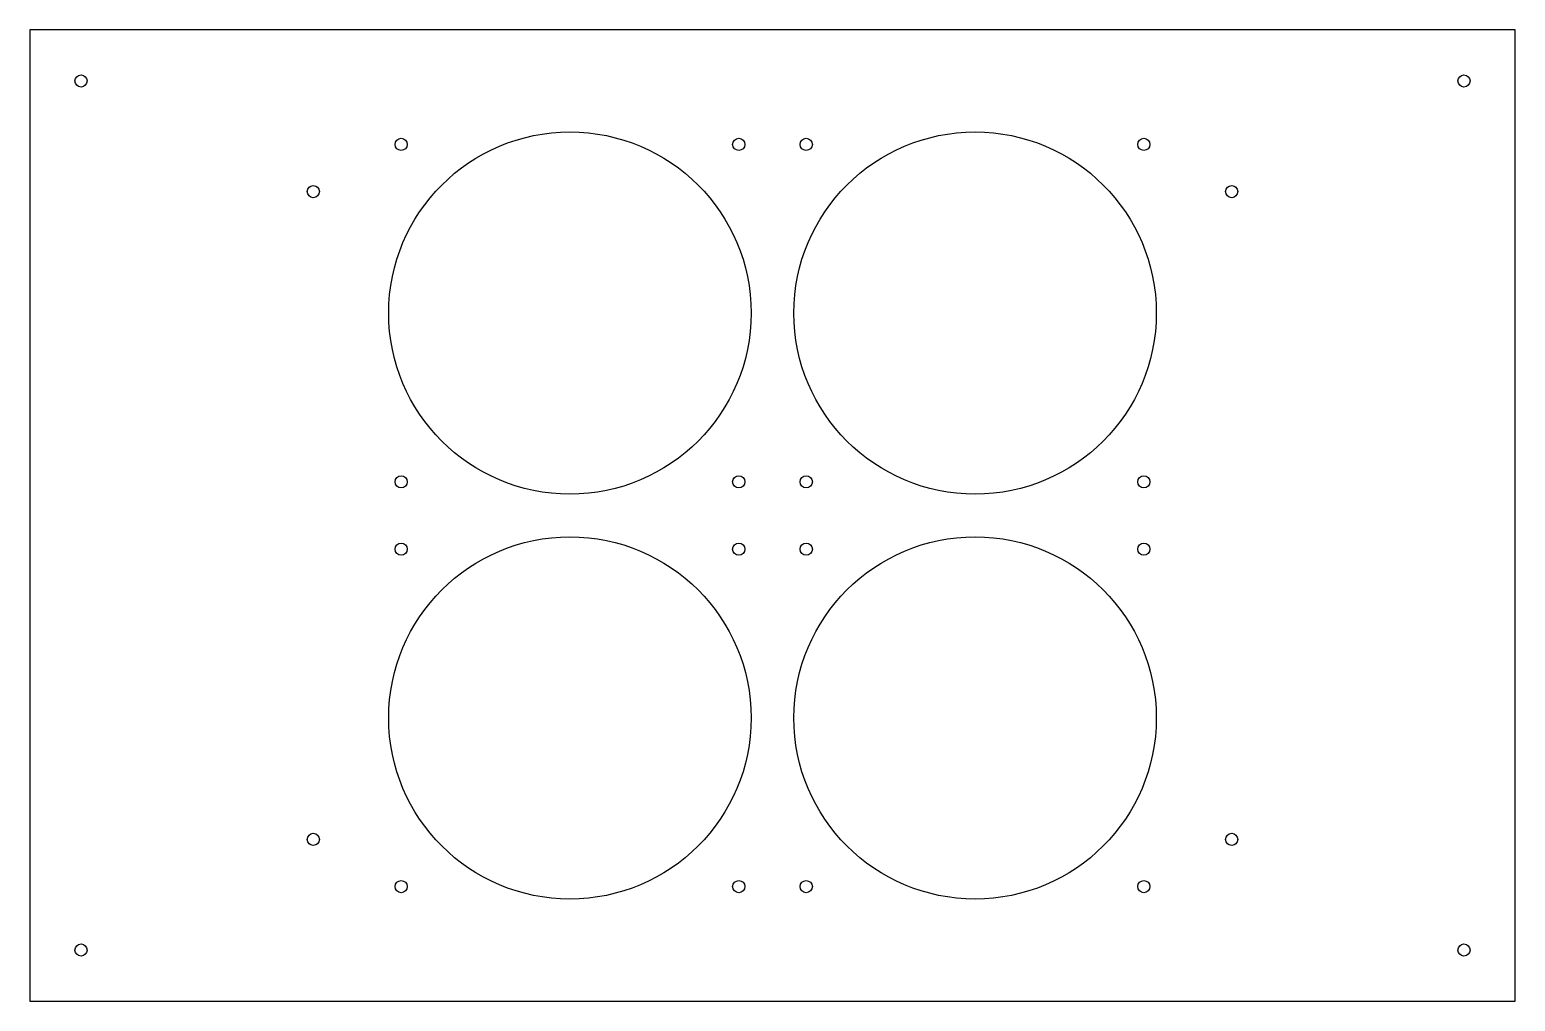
# Model space of a CAD drawing. Header units: millimetres. Extents: x 0 to 550, y 0 to 360.
import ezdxf

# ---------------------------------------------------------------- set-up
doc = ezdxf.new("R2010")
doc.units = ezdxf.units.MM

msp = doc.modelspace()

# ---------------------------------------------------------------- linework, layer by layer
at = {"layer": 'DRILL'}
for centre, radius in [((19, 341), 2.25), ((531, 341), 2.25), ((200, 255), 67.1), ((137.5, 317.5), 2.25), ((262.5, 317.5), 2.25), ((350, 255), 67.1), ((287.5, 317.5), 2.25), ((412.5, 317.5), 2.25), ((105, 300), 2.25), ((445, 300), 2.25), ((137.5, 192.5), 2.25), ((262.5, 192.5), 2.25), ((287.5, 192.5), 2.25), ((412.5, 192.5), 2.25), ((200, 105), 67.1), ((350, 105), 67.1), ((137.5, 167.5), 2.25), ((262.5, 167.5), 2.25), ((287.5, 167.5), 2.25), ((412.5, 167.5), 2.25), ((105, 60), 2.25), ((445, 60), 2.25), ((137.5, 42.5), 2.25), ((262.5, 42.5), 2.25), ((287.5, 42.5), 2.25), ((412.5, 42.5), 2.25), ((19, 19), 2.25), ((531, 19), 2.25)]:
    msp.add_circle(centre, radius, dxfattribs=at)
at = {"layer": 'OUTLINE'}
for p, q in [((550, 360), (0, 360)), ((0, 360), (0, 0)), ((550, 0), (550, 360)), ((0, 0), (550, 0))]:
    msp.add_line(p, q, dxfattribs=at)

doc.saveas('drawing.dxf')
